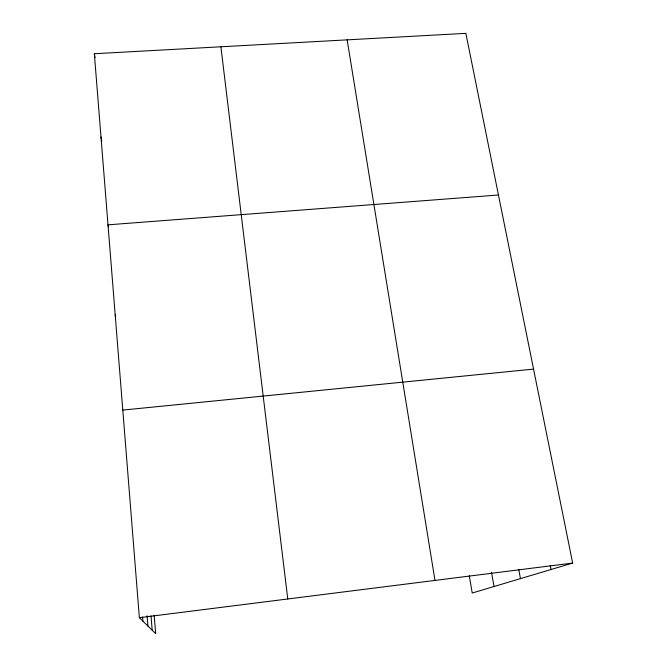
<?xml version="1.0" encoding="UTF-8"?>
<svg xmlns="http://www.w3.org/2000/svg" width="667" height="667" viewBox="0 0 667 667"><rect width="100%" height="100%" fill="white"/><g stroke="black" fill="none" stroke-linecap="round" stroke-linejoin="round"><path stroke-width="1" d="M154.152 615.174L155.703 633.65L139.37 617.692L94.347 53.727L465.866 33.35L572.653 563.056L472.228 593.021L469.26 575.763M139.37 617.692L572.653 563.056M122.795 410.088L533.55 369.101M498.457 195.006L108.004 224.829L108.404 226.797M115.199 314.899L115.658 316.917M550.25 565.458L551.042 569.51M518.751 569.476L520.46 578.631M100.992 136.968L101.734 141.062M491.479 572.203L494.039 586.518M94.347 53.727L95.022 57.754M347.148 39.862L434.984 580.415M220.894 46.79L287.769 598.983M151.009 615.841L152.201 630.223M147.073 615.724L147.924 626.046M142.588 617.017L142.921 621.169"/></g></svg>
